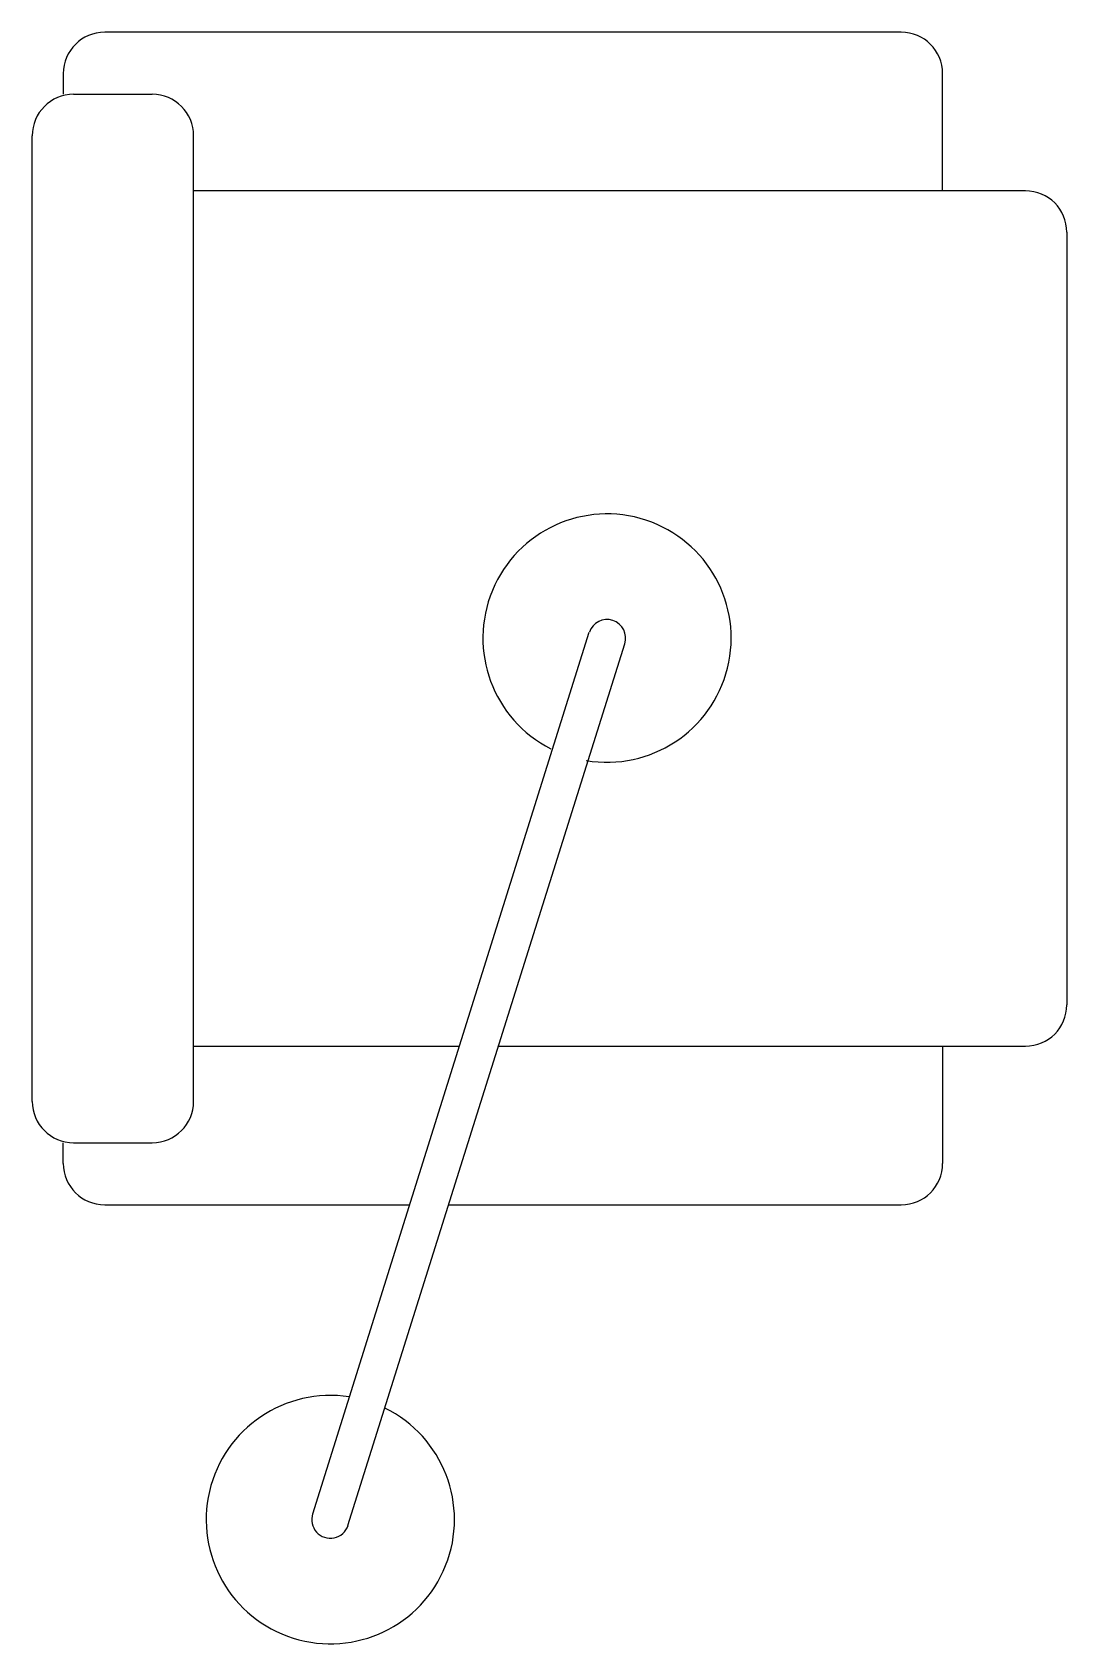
# Model space of a CAD drawing. Header units: millimetres. Extents: x -835.67 to -834.92, y 2705.1 to 2706.27.
import ezdxf

# ---------------------------------------------------------------- set-up
doc = ezdxf.new("R2010")
doc.units = ezdxf.units.MM
doc.header["$LTSCALE"] = 10
doc.layers.add('Móveis_sofás', color=2, linetype='Continuous')

msp = doc.modelspace()

# ---------------------------------------------------------------- linework, layer by layer
at = {"layer": 'Móveis_sofás'}
for p, q in [((-835.0439, 2706.2677), (-835.6214, 2706.2677)), ((-835.6514, 2706.2377), (-835.6514, 2706.2227)), ((-835.0139, 2706.1527), (-835.0139, 2706.2377)), ((-835.6439, 2706.2227), (-835.5869, 2706.2227)), ((-835.6739, 2705.4927), (-835.6739, 2706.1927)), ((-835.5569, 2706.1487), (-835.5569, 2706.1927)), ((-835.5569, 2705.4927), (-835.5569, 2706.1579)), ((-834.9539, 2706.1527), (-835.5569, 2706.1527)), ((-834.9239, 2706.1227), (-834.9239, 2705.5627)), ((-835.5569, 2705.5327), (-835.3642, 2705.5327)), ((-835.3359, 2705.5327), (-834.9539, 2705.5327)), ((-835.0139, 2705.5327), (-835.0139, 2705.4477)), ((-835.6514, 2705.4477), (-835.6514, 2705.4627)), ((-835.6439, 2705.4627), (-835.5869, 2705.4627)), ((-835.6214, 2705.4177), (-835.4003, 2705.4177)), ((-835.372, 2705.4177), (-835.0439, 2705.4177))]:
    msp.add_line(p, q, dxfattribs=at)
at = {"layer": 'Móveis_sofás', "color": 1}
for p, q in [((-835.4706, 2705.1937), (-835.2701, 2705.8328)), ((-835.445, 2705.1853), (-835.2444, 2705.8243))]:
    msp.add_line(p, q, dxfattribs=at)
at = {"layer": 'Móveis_sofás'}
for centre, start, end in [((-835.6214, 2706.2377), 90, 180), ((-835.0439, 2706.2377), 0, 90), ((-835.6439, 2706.1927), 90, 180), ((-835.5869, 2706.1927), 0, 90), ((-834.9539, 2706.1227), 0, 90), ((-834.9539, 2705.5627), 270, 0), ((-835.6439, 2705.4927), 180, 270), ((-835.5869, 2705.4927), 270, 0), ((-835.6214, 2705.4477), 180, 270), ((-835.0439, 2705.4477), 270, 0)]:
    msp.add_arc(centre, 0.03, start, end, dxfattribs=at)
at = {"layer": 'Móveis_sofás', "color": 1}
for centre, radius, start, end in [((-835.2572, 2705.8285), 0.09, 260.3571, 243.1033), ((-835.2572, 2705.8285), 0.0135, 341.7302, 161.7302), ((-835.4578, 2705.1895), 0.09, 81.2016, 63.9496), ((-835.4578, 2705.1895), 0.0135, 161.7302, 341.7302)]:
    msp.add_arc(centre, radius, start, end, dxfattribs=at)

doc.saveas('drawing.dxf')
